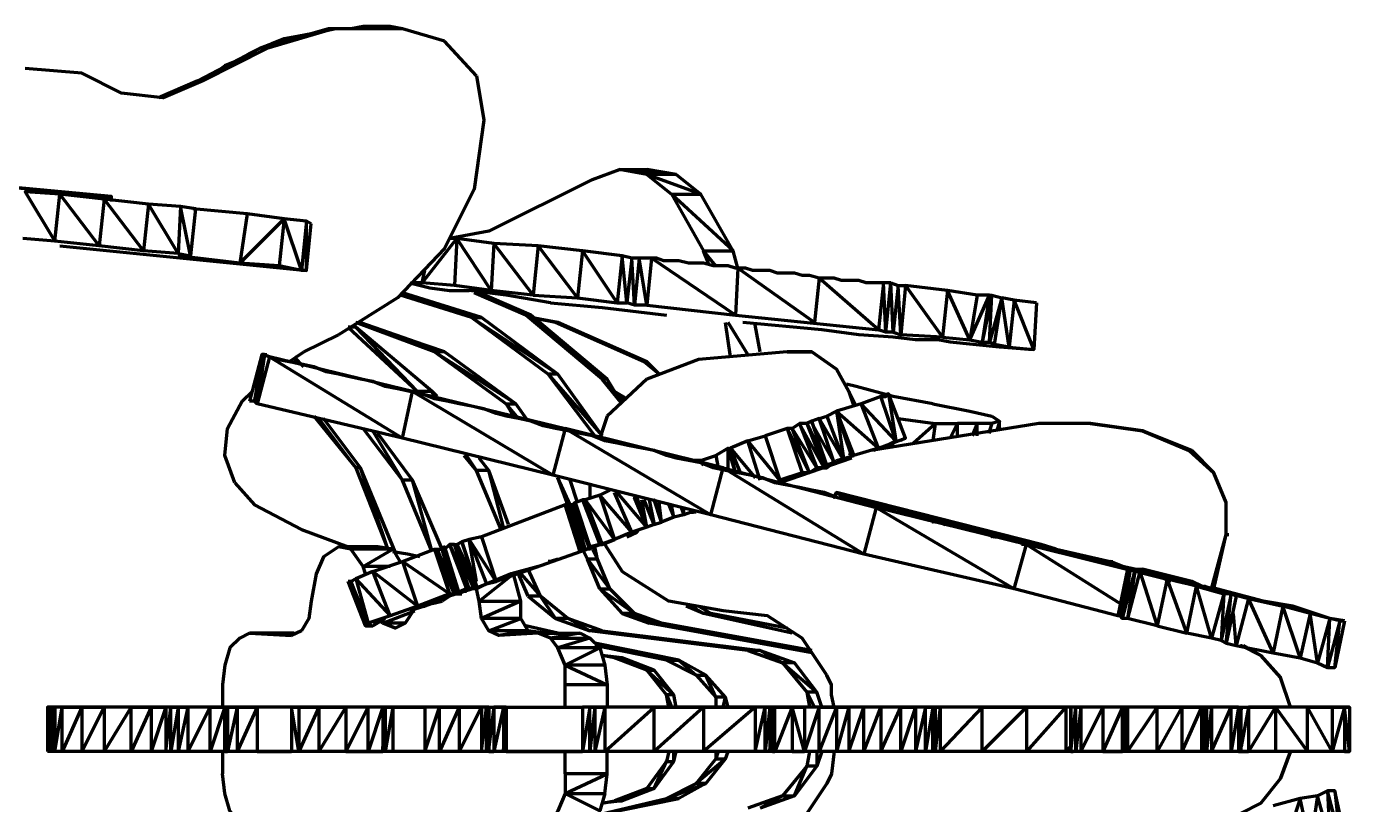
# Model space of a CAD drawing. Header units: inches. Extents: x -243 to 239, y -353 to 248.
# Drawn here: x -112.4 to -23, y 193.4 to 246 of the extents above; entities that cross this region are included whole.
import ezdxf

# ---------------------------------------------------------------- set-up
doc = ezdxf.new("R2010")
doc.units = ezdxf.units.IN
doc.layers.add('P', color=250, linetype='CONTINUOUS', lineweight=100)

msp = doc.modelspace()

# ---------------------------------------------------------------- linework, layer by layer
at = {"layer": 'P', "color": 201, "linetype": 'CONTINUOUS'}
for points in [[(-87, 245.833), (-87.833, 246), (-88.833, 246), (-89.667, 246), (-90.5, 245.833), (-91.5, 245.833), (-92.333, 245.667), (-93.167, 245.5), (-94, 245.333), (-95, 245.167), (-95.833, 244.833), (-96.667, 244.5), (-97.333, 244.167), (-98.167, 243.667), (-99, 243.333), (-99.667, 242.833), (-100.5, 242.333)], [(-87.333, 245.833), (-92, 245.833), (-96.667, 244.5), (-100.833, 242.333), (-103.5, 241.167)], [(-91.667, 245.833), (-96.167, 244.5)], [(-87, 245.833), (-91.667, 245.833)], [(-84.167, 245), (-87, 245.833)], [(-96.167, 244.5), (-100.5, 242.333)], [(-82, 242.667), (-84.167, 245)], [(-106, 241.5), (-108.667, 242.833), (-112.5, 243.167)], [(-100.5, 242.333), (-103.167, 241.167), (-106, 241.5)], [(-100.5, 242.333), (-100.833, 242.333), (-103.167, 241.167)], [(-82, 242.667), (-81.5, 239.667), (-82.167, 235), (-84.167, 231), (-87.333, 227.667), (-91.333, 225.167)], [(-106.667, 234.5), (-107, 234.5), (-119.333, 235.667), (-119, 235.667)], [(-106.667, 234.167), (-106.667, 234.5), (-119, 235.667)], [(-107, 234.5), (-107, 234.333)], [(-93.667, 224), (-91.333, 225.167)], [(-94.667, 223.333), (-93.667, 224)], [(-97.833, 220.667), (-97.167, 221.333)], [(-99, 217), (-98.833, 218.833), (-97.833, 220.667)], [(-98.333, 215.167), (-99, 217)], [(-98.333, 215.167), (-97, 213.667), (-93.833, 212), (-90.667, 210.833)], [(-86.667, 210.333), (-87.667, 210.5)], [(-85.833, 210.167), (-86.667, 210.333)]]:
    msp.add_lwpolyline(points, dxfattribs=at)
at = {"layer": 'P', "color": 231, "linetype": 'CONTINUOUS'}
for points in [[(-74.167, 235.667), (-72.333, 236.333), (-70.5, 236.333)], [(-68.5, 236), (-70.5, 236), (-72.333, 236.333), (-68.5, 236), (-70.5, 236.333)], [(-74.167, 235.667), (-81.167, 232.167), (-83.833, 231.667)], [(-68.5, 236), (-66.833, 234.667), (-70.5, 236)], [(-70.5, 236), (-68.833, 234.667), (-66.667, 230.833)], [(-65.833, 229.833), (-66.667, 230.833), (-64.667, 230.833), (-68.833, 234.667)], [(-68.833, 234.667), (-66.833, 234.667)], [(-64.333, 229.667), (-64.667, 230.833), (-66.833, 234.667)], [(-66.333, 230), (-66.667, 230.833)], [(-64.833, 223.667), (-65.167, 226)], [(-63.667, 223.833), (-65, 226)], [(-62.833, 224), (-63.167, 225.833)]]:
    msp.add_lwpolyline(points, dxfattribs=at)
at = {"layer": 'P', "color": 181, "linetype": 'CONTINUOUS'}
for points in [[(-107.5, 231.167), (-110.5, 231.5), (-110.167, 234.667), (-112.5, 234.833), (-110.5, 231.5), (-112.667, 231.667)], [(-101, 233.667), (-101.333, 230.5), (-102, 233.833), (-102.167, 230.667), (-104.167, 234), (-104.5, 230.833), (-107.167, 234.333), (-110.167, 234.667)], [(-107.167, 234.333), (-107.5, 231.167), (-110.167, 234.667)], [(-102, 233.833), (-104.167, 234), (-107.167, 234.333)], [(-101, 233.667), (-102, 233.833)], [(-97.5, 233.333), (-101.167, 233.667)], [(-110.167, 231.167), (-93.5, 229.5), (-93.167, 232.667)], [(-93.5, 229.5), (-93.5, 232.833), (-93.833, 229.5), (-95, 233), (-95.333, 229.833), (-98, 230), (-95, 233), (-97.5, 233.333), (-98, 230)], [(-93.5, 232.833), (-95, 233)], [(-93.167, 232.667), (-93.5, 232.833)], [(-85.667, 228.667), (-83.333, 231.667), (-83.5, 228.5), (-85.667, 228.667), (-86.333, 228.667)], [(-54.333, 225.333), (-54.5, 228.667), (-54.833, 225.5), (-58.833, 229), (-59.167, 226), (-64.333, 229.667), (-64.5, 226.5), (-70.167, 230.333), (-70.5, 227.167), (-71, 230.333), (-71.333, 227.167), (-71.5, 230.333), (-71.833, 227.333), (-72.167, 230.5), (-72.5, 227.333), (-74.833, 230.833), (-75.167, 227.667), (-77.833, 231.167), (-78.167, 227.833), (-80.833, 231.333), (-81, 228.167), (-83.333, 231.667), (-83.833, 231.667)], [(-80.833, 231.333), (-83.333, 231.667)], [(-102.167, 230.667), (-104.5, 230.833), (-107.5, 231.167)], [(-74.833, 230.833), (-77.833, 231.167), (-80.833, 231.333)], [(-71.5, 230.333), (-72.167, 230.5), (-74.833, 230.833)], [(-102.167, 230.667), (-101.333, 230.5), (-102.167, 230.5)], [(-98, 230), (-102.167, 230.5)], [(-93.833, 229.5), (-95.333, 229.833)], [(-54, 228.667), (-54.5, 228.667), (-55, 228.667), (-55.667, 228.667), (-56.167, 228.833), (-56.667, 228.833), (-57.333, 228.833), (-57.833, 229), (-58.333, 229), (-58.833, 229), (-59.5, 229.167), (-60, 229.167), (-60.5, 229.333), (-61.167, 229.333), (-61.667, 229.333), (-62.167, 229.5), (-62.833, 229.5), (-63.333, 229.5), (-63.833, 229.667), (-64.5, 229.667), (-65, 229.833), (-65.5, 229.833), (-66, 229.833), (-66.667, 230), (-67.167, 230), (-67.667, 230), (-68.333, 230.167), (-68.833, 230.167), (-69.333, 230.167), (-69.833, 230.333), (-70.5, 230.333), (-71, 230.333), (-71.5, 230.333)], [(-93.5, 229.5), (-93.833, 229.5)], [(-85.667, 228.667), (-85.5, 229.5)], [(-86.5, 228.667), (-85.167, 228.333)], [(-85.167, 228.333), (-83.833, 228.167)], [(-83.833, 228.167), (-82.5, 228.167)], [(-78.167, 227.833), (-81, 228.167), (-83.5, 228.5)], [(-77, 227.333), (-80, 227.833), (-82.5, 228.167)], [(-53.833, 225.333), (-54.333, 225.333), (-54, 228.667)], [(-54, 228.667), (-53.5, 228.5), (-53.833, 225.333), (-54, 228.667)], [(-53.5, 228.5), (-53, 228.5), (-53.333, 225.167), (-53.5, 228.5)], [(-50.167, 228.167), (-53, 228.5), (-50.5, 225), (-53.333, 225.167)], [(-48.167, 227.833), (-48.667, 224.833), (-50.167, 228.167), (-50.5, 225)], [(-47.333, 227.833), (-48.167, 227.833), (-50.167, 228.167)], [(-78.167, 227.833), (-75.167, 227.667), (-72.5, 227.333), (-71.833, 227.333)], [(-77, 227.333), (-73.5, 227)], [(-71.333, 227.167), (-71.833, 227.333)], [(-70.5, 227.167), (-71.333, 227.167)], [(-70.5, 227.167), (-64.5, 226.5), (-54.833, 225.5)], [(-48.667, 224.833), (-47.333, 227.833), (-47.833, 224.667)], [(-47.333, 224.667), (-47.167, 227.833), (-47.833, 224.667)], [(-47.333, 227.833), (-47.167, 227.833), (-46.5, 227.667)], [(-44.167, 227.333), (-44.333, 224.167), (-45.667, 227.5), (-46, 224.333), (-46.5, 227.667), (-47.333, 224.667)], [(-47, 224.5), (-46.5, 227.667)], [(-44.167, 227.333), (-45.667, 227.5), (-46.5, 227.667)], [(-73.5, 227), (-69.167, 226.5)], [(-58.667, 225.5), (-64, 226)], [(-52.333, 224.833), (-53.833, 225), (-56.167, 225.167), (-58.667, 225.5)], [(-54.333, 225.333), (-54.833, 225.5)], [(-53.833, 225.333), (-53.333, 225.167)], [(-50.833, 224.833), (-51.667, 224.833), (-52.333, 224.833)], [(-46, 224.333), (-44.333, 224.167), (-44.667, 224.167), (-46.667, 224.333), (-50, 224.667), (-50.833, 224.833)], [(-50.5, 225), (-48.667, 224.833), (-47.833, 224.667), (-47.333, 224.667)], [(-46, 224.333), (-47, 224.5), (-47.333, 224.667)]]:
    msp.add_lwpolyline(points, dxfattribs=at)
at = {"layer": 'P', "color": 41, "linetype": 'CONTINUOUS'}
for points in [[(-82.333, 226.333), (-81.667, 226.333), (-87.167, 227.833)], [(-82.333, 226.333), (-87.167, 227.833)], [(-81.667, 226.333), (-87, 228)], [(-82.333, 226.333), (-76.5, 222.5), (-77.167, 222.5)], [(-77.167, 222.5), (-82.333, 226.333)], [(-73.5, 218.333), (-76.5, 222.5), (-81.667, 226.333)], [(-77.167, 222.5), (-73.5, 218.333)], [(-74, 218.333), (-77.167, 222.5)], [(-60.667, 205), (-66.667, 206.333), (-67.833, 206.833)], [(-66.167, 206.333), (-66.667, 206.333), (-67.5, 206.833)], [(-66.167, 206.333), (-67, 206.833)], [(-61, 205.333), (-66.167, 206.333)]]:
    msp.add_lwpolyline(points, dxfattribs=at)
at = {"layer": 'P', "color": 31, "linetype": 'CONTINUOUS'}
for points in [[(-78.667, 226.5), (-82.167, 228)], [(-78.667, 226.5), (-78.333, 226.5), (-82, 228)], [(-78.333, 226.5), (-81.833, 228)], [(-78.667, 226.5), (-73.167, 222.167), (-73.5, 222.167)], [(-73.5, 222.167), (-78.667, 226.5)], [(-73.167, 222.167), (-78.333, 226.5)], [(-73.5, 222.167), (-72.167, 220.5)], [(-72.167, 220.5), (-73.5, 222.167)], [(-72.167, 220.5), (-73.167, 222.167)]]:
    msp.add_lwpolyline(points, dxfattribs=at)
at = {"layer": 'P', "color": 11, "linetype": 'CONTINUOUS'}
for points in [[(-69.667, 222.5), (-70.5, 223.333), (-70.667, 223.333), (-76.5, 226), (-76.667, 226), (-78.333, 226.333), (-76.5, 226), (-78.333, 226.333)], [(-70.667, 223.333), (-76.667, 226)], [(-69.667, 222.5), (-70.5, 223.333), (-76.5, 226)], [(-69.667, 222.5), (-70.667, 223.333)]]:
    msp.add_lwpolyline(points, dxfattribs=at)
at = {"layer": 'P', "color": 61, "linetype": 'CONTINUOUS'}
for points in [[(-85, 221.333), (-86, 221.333), (-90.167, 225.667), (-90.667, 225.667)], [(-90.667, 225.667), (-86, 221.333), (-85.667, 221.167)], [(-85, 221.333), (-90.167, 225.667), (-90.333, 225.833)], [(-84.833, 221), (-85, 221.333)], [(-84.667, 221), (-85, 221.333)], [(-82, 216), (-82.833, 217)], [(-82, 216), (-82.667, 217)], [(-81.167, 216), (-81.833, 216.833)], [(-80.167, 212.167), (-81.167, 216), (-82, 216)], [(-80.333, 212), (-82, 216)], [(-79.833, 212.333), (-81.167, 216)], [(-77.667, 207.5), (-78.5, 209.333)], [(-78.5, 207.5), (-79.167, 209)], [(-79, 209), (-77.667, 207.5)], [(-73.5, 205.167), (-74.333, 205.167), (-75.833, 206), (-76.667, 206), (-77.667, 207.5), (-78.5, 207.5)], [(-78.5, 207.5), (-76.667, 206), (-74.333, 205.167)], [(-73.5, 205.167), (-75.833, 206), (-77.667, 207.5)], [(-63.667, 203.833), (-74.333, 205.167)], [(-73.5, 205.167), (-62.833, 203.833), (-63.667, 203.833)], [(-63.667, 203.833), (-61.333, 203), (-59.667, 201), (-59.5, 200)], [(-62.833, 203.833), (-60.5, 203), (-61.333, 203)], [(-61.333, 203), (-62.833, 203.833)], [(-61.333, 203), (-59, 201), (-59.667, 201)], [(-58.667, 200), (-59, 201), (-60.5, 203)], [(-59.667, 201), (-59.167, 200)], [(-59.5, 197), (-59.667, 196), (-61.333, 194)], [(-58.667, 197), (-59, 196), (-60.5, 194)], [(-59, 197), (-59, 196), (-59.667, 196)], [(-60.5, 194), (-59.667, 196)], [(-62.833, 193.167), (-61.333, 194), (-63.667, 193.167)], [(-61.333, 194), (-60.5, 194), (-62.833, 193.167)]]:
    msp.add_lwpolyline(points, dxfattribs=at)
at = {"layer": 'P', "color": 51, "linetype": 'CONTINUOUS'}
for points in [[(-84.167, 224), (-84.833, 224), (-90.167, 226)], [(-89.833, 226), (-84.167, 224), (-90, 226)], [(-79.167, 219.5), (-80, 220.5), (-79.333, 220.5), (-84.833, 224)], [(-84.833, 224), (-80, 220.5), (-79.5, 219.667)], [(-79.333, 220.5), (-84.167, 224)], [(-78.5, 219.333), (-79.333, 220.5)], [(-75.667, 213.667), (-76.5, 215.5)], [(-75.833, 213.667), (-76.5, 215.5)], [(-75.167, 213.833), (-75.667, 215.333)], [(-74.5, 210), (-74.833, 210.667)], [(-74.167, 210.667), (-73.833, 210), (-74.5, 210)], [(-73.833, 210), (-74, 210.833)], [(-73.667, 208), (-73, 208), (-74.5, 210)], [(-73.667, 208), (-74.5, 210)], [(-73, 208), (-73.833, 210)], [(-73.667, 208), (-71.333, 206.333), (-72.167, 206.333)], [(-73.667, 208), (-72.167, 206.333), (-70.333, 205.667)], [(-59.333, 203.833), (-69.5, 205.667), (-71.333, 206.333), (-73, 208)], [(-72.167, 206.333), (-69.5, 205.667), (-70.333, 205.667)], [(-59.333, 203.667), (-70.333, 205.667)]]:
    msp.add_lwpolyline(points, dxfattribs=at)
at = {"layer": 'P', "color": 91, "linetype": 'CONTINUOUS'}
for points in [[(-96.5, 223.833), (-97.333, 220.667)], [(-96.5, 223.833), (-97, 220.667), (-97.333, 220.667)], [(-96.333, 223.833), (-96.833, 220.5), (-97, 220.667), (-96.333, 223.833), (-96.5, 223.833), (-96.167, 223.833)], [(-96.333, 223.833), (-96, 223.667), (-96.833, 220.5)], [(-76.833, 215.667), (-87, 218.167), (-86.333, 221.333), (-96, 223.667), (-87, 218.167), (-96.833, 220.5)], [(-96.167, 223.667), (-96.167, 223.833)], [(-43, 210.667), (-43.833, 210.833), (-44.667, 211), (-45.5, 211.167), (-46.167, 211.333), (-47, 211.667), (-47.833, 211.833), (-48.667, 212), (-49.5, 212.167), (-50.333, 212.333), (-51.167, 212.667), (-52, 212.833), (-52.833, 213), (-53.667, 213.167), (-54.5, 213.5), (-55.333, 213.667), (-56.167, 213.833), (-57, 214), (-57.667, 214.167), (-58.5, 214.5), (-59.333, 214.667), (-60.167, 214.833), (-61, 215), (-61.833, 215.167), (-62.667, 215.5), (-63.5, 215.667), (-64.333, 215.833), (-65.167, 216), (-66, 216.167), (-66.833, 216.5), (-67.667, 216.667), (-68.5, 216.833), (-69.167, 217), (-70, 217.333), (-70.833, 217.5), (-71.667, 217.667), (-72.5, 217.833), (-73.333, 218), (-74.167, 218.333), (-75, 218.5), (-75.833, 218.667), (-76.667, 218.833), (-77.5, 219), (-78.333, 219.333), (-79.167, 219.5), (-80, 219.667), (-80.667, 219.833), (-81.5, 220.167), (-82.333, 220.333), (-83.167, 220.5), (-84, 220.667), (-84.833, 220.833), (-85.667, 221.167), (-86.5, 221.333), (-87.333, 221.5), (-88.167, 221.667), (-89, 222), (-89.833, 222.167), (-90.667, 222.333), (-91.333, 222.5), (-92.167, 222.667), (-93, 223), (-93.833, 223.167), (-94.667, 223.333), (-95.5, 223.5)], [(-86.333, 221.333), (-76, 218.833), (-76.833, 215.667), (-86.333, 221.333)], [(-55.833, 210.333), (-66.167, 213), (-65.333, 216.167), (-76, 218.833), (-66.167, 213), (-76.833, 215.667)], [(-65.333, 216.167), (-55, 213.5), (-55.833, 210.333), (-65.333, 216.167)], [(-57.667, 214.5), (-57.833, 214.167), (-57.667, 214.5)], [(-43.833, 211), (-57.667, 214.5), (-57.167, 214.167), (-57.167, 214)], [(-56.5, 214), (-57.167, 214.167), (-57.667, 214.5)], [(-57.167, 214), (-57.167, 214.167)], [(-56.5, 214), (-56.5, 214), (-56.667, 214)], [(-56.5, 214), (-56, 214), (-56, 213.833), (-56, 214)], [(-56, 214), (-56.5, 214)], [(-56, 214), (-54.667, 213.667)], [(-38.667, 206.167), (-45.667, 208), (-44.833, 211), (-55, 213.5), (-45.667, 208), (-55.833, 210.333)], [(-54.667, 213.667), (-52.667, 213.167), (-52.667, 213)], [(-54.667, 213.5), (-54.667, 213.667), (-54.667, 213.5)], [(-51.333, 212.833), (-52.667, 213.167), (-52.667, 213)], [(-50.5, 212.5), (-51.667, 212.833), (-51.667, 212.667)], [(-51.667, 212.833), (-51.667, 212.667)], [(-51.667, 212.833), (-51.667, 212.667)], [(-51.667, 212.833), (-51.167, 212.667)], [(-51.667, 212.833), (-51.5, 212.833)], [(-50.333, 212.5), (-51.333, 212.833)], [(-51.167, 212.667), (-51.167, 212.667), (-51.167, 212.667)], [(-51.167, 212.667), (-51, 212.667), (-50.5, 212.5)], [(-51.167, 212.667), (-51.167, 212.5), (-51.167, 212.667), (-51.167, 212.5), (-51.167, 212.667)], [(-51, 212.667), (-51.167, 212.667)], [(-51.167, 212.5), (-51.167, 212.667)], [(-51.167, 212.667), (-51, 212.667)], [(-51, 212.667), (-51, 212.5), (-51, 212.667)], [(-51, 212.667), (-51, 212.5), (-51, 212.667), (-51, 212.5), (-51, 212.667), (-51, 212.5), (-51, 212.667), (-51, 212.5), (-51, 212.667), (-51, 212.5), (-51, 212.667), (-50.333, 212.333)], [(-51, 212.5), (-51, 212.667)], [(-51, 212.667), (-50.833, 212.667)], [(-50.667, 212.5), (-50.833, 212.667)], [(-50.667, 212.5), (-50.333, 212.5), (-50.5, 212.5)], [(-50.333, 212.5), (-50.167, 212.333), (-50.5, 212.5)], [(-50.333, 212.333), (-50.5, 212.5)], [(-50.333, 212.5), (-50.333, 212.5)], [(-50, 212.333), (-50.333, 212.5)], [(-49.167, 212.167), (-49.5, 212.333), (-49.833, 212.333), (-50.333, 212.5), (-50.333, 212.333), (-50.333, 212.5), (-50.333, 212.333), (-50.333, 212.333), (-50.333, 212.5), (-50.333, 212.5)], [(-50.333, 212.5), (-50.333, 212.333), (-50.333, 212.5), (-50.333, 212.333), (-50.333, 212.5), (-50.333, 212.333), (-50.333, 212.5), (-50.333, 212.333), (-50.333, 212.5), (-50.333, 212.333)], [(-50.333, 212.333), (-50.333, 212.5), (-50.333, 212.5), (-50.333, 212.5)], [(-49.667, 212.333), (-50.333, 212.333), (-50.333, 212.333)], [(-49.667, 212.333), (-49.833, 212.333)], [(-49.833, 212.333), (-49.667, 212.333), (-49.833, 212.333)], [(-49.667, 212.333), (-49.5, 212.333)], [(-49.167, 212.167), (-49.5, 212.333), (-49.667, 212.333)], [(-41, 210.167), (-43.667, 210.833), (-49.667, 212.333), (-43.667, 210.833)], [(-49.667, 212.333), (-49.5, 212.333)], [(-49.5, 212.333), (-49.5, 212.167), (-49.5, 212.333)], [(-49.5, 212.333), (-49.5, 212.167)], [(-49.5, 212.333), (-49.5, 212.167), (-49.5, 212.333), (-49.5, 212.167), (-49.5, 212.333), (-49.5, 212.167), (-49.5, 212.333), (-49.5, 212.167), (-49.5, 212.333)], [(-49.5, 212.333), (-49.5, 212.167)], [(-49.5, 212.333), (-49.333, 212.333)], [(-48.667, 212), (-49.5, 212.167)], [(-48.667, 212), (-48, 212)], [(-48, 212), (-48, 211.833), (-48, 212)], [(-47.333, 211.667), (-48, 212)], [(-47.333, 211.667), (-47, 211.5)], [(-47.167, 211.667), (-47, 211.667)], [(-47.167, 211.667), (-47.167, 211.5), (-47.167, 211.667)], [(-46.5, 211.5), (-47.167, 211.667)], [(-47.167, 211.667), (-47, 211.667)], [(-47, 211.5), (-46.833, 211.5)], [(-45.5, 211.167), (-46, 211.333), (-46.5, 211.5)], [(-46.5, 211.5), (-46.5, 211.5), (-46.5, 211.5)], [(-46, 211.333), (-45.833, 211.333)], [(-45.5, 211.167), (-45.167, 211.167), (-45.167, 211)], [(-45.167, 211.167), (-45, 211.167)], [(-45, 211.167), (-44.5, 211), (-43.667, 210.833)], [(-45, 211.167), (-44.667, 211)], [(-45, 211), (-45.167, 211)], [(-45, 211), (-45.167, 211)], [(-44.5, 211), (-44.667, 211), (-45, 211)], [(-35.5, 208.667), (-44.833, 211), (-38.5, 207)], [(-42.833, 210.667), (-43.833, 211), (-44.667, 211)], [(-44.333, 211), (-44.5, 211)], [(-42.833, 210.667), (-39.167, 209.833)], [(-41, 210.167), (-39.167, 209.833), (-38, 209.333)], [(-36.667, 209), (-37.5, 209.333), (-38.333, 209.5), (-39, 209.667), (-39.333, 209.833)], [(-39.333, 209.833), (-39.167, 209.667)], [(-39.167, 209.833), (-39, 209.833)], [(-38.333, 209.5), (-39.167, 209.833)], [(-38.333, 209.5), (-39.167, 209.667)], [(-38, 209.333), (-38.667, 206.167)], [(-38, 209.333), (-37.833, 209.333), (-38.667, 206.167)], [(-37.833, 209.333), (-38.5, 206.167), (-38.667, 206.167)], [(-37.833, 209.333), (-38.333, 206), (-38.5, 206.167)], [(-37.5, 209.333), (-38.333, 209.5)], [(-37.667, 209.333), (-38.333, 209.5)], [(-37.5, 209.167), (-38, 206), (-38.333, 206), (-37.5, 209.167), (-37.833, 209.333)], [(-37.667, 209.333), (-38, 209.333)], [(-36.667, 209), (-37.5, 209.333), (-38, 209.333)], [(-37.667, 209.333), (-37.5, 209.333)], [(-37.5, 209.167), (-37.667, 209.333)], [(-37.667, 209.333), (-37, 209.333)], [(-37.5, 209.333), (-36.667, 209)], [(-37.5, 209.333), (-37.5, 209.333)], [(-33, 208.167), (-33.667, 208.5), (-37, 209.333)], [(-37, 209.333), (-37, 209.167)], [(-37.5, 209.167), (-37.167, 209.167), (-38, 206)], [(-35.333, 208.667), (-37.167, 209.167), (-36, 205.5), (-38, 206)], [(-36.167, 209), (-37.5, 209.167)], [(-36.667, 209), (-36.167, 209)], [(-36.667, 209), (-36.5, 209)], [(-35.333, 208.833), (-35.833, 208.833), (-36.667, 209)], [(-34.667, 208.5), (-36.667, 209)], [(-34, 208.5), (-34.833, 208.667), (-35.5, 208.833), (-36.167, 209)], [(-34, 205), (-35.333, 208.667), (-36, 205.5)], [(-35.5, 208.667), (-35.167, 208.5), (-35.333, 208.667)], [(-35.167, 208.667), (-35.333, 208.833)], [(-33.333, 208.167), (-35.333, 208.667)], [(-32.5, 208), (-34.667, 208.5)], [(-34, 208.5), (-34.5, 208.5)], [(-33.667, 208.333), (-34, 208.5)], [(-33.667, 208.333), (-33.667, 208.5)], [(-32.333, 204.667), (-34, 205), (-33.333, 208.167)], [(-33.333, 208.167), (-33.167, 208.167)], [(-33.333, 208.167), (-31.5, 207.667), (-32.333, 204.667), (-33.333, 208.167)], [(-32.167, 208), (-32.167, 208), (-33, 208.167)], [(-31.667, 207.833), (-32.5, 208)], [(-31, 207.667), (-31.5, 207.667), (-31.667, 204.5), (-32.333, 204.667)], [(-32.167, 208), (-31.5, 207.833), (-31, 207.667), (-31, 207.667), (-31, 207.667)], [(-32.167, 208), (-32.167, 208)], [(-32, 208), (-32.167, 208)], [(-28.833, 207.167), (-32, 208)], [(-30.667, 207.5), (-31.333, 204.333), (-31, 207.667), (-31.667, 204.5)], [(-31, 207.667), (-31.167, 207.667), (-31.5, 207.833)], [(-31, 207.667), (-30.833, 207.667), (-31, 207.667)], [(-30.667, 207.5), (-30.667, 207.5), (-31, 207.667)], [(-30.667, 207.5), (-31, 207.667)], [(-31, 207.667), (-29.833, 207.333), (-27.5, 206.833)], [(-27.5, 206.833), (-28.167, 203.667), (-29.833, 207.333), (-30.667, 204.167), (-30.833, 206.333)], [(-24.333, 206), (-26.833, 206.833), (-28.833, 207.167)], [(-23.667, 205.833), (-24.5, 202.667), (-24.333, 206), (-25.167, 203), (-25.667, 206.333), (-26.333, 203.333), (-27.5, 206.833)], [(-23.667, 205.833), (-24.333, 206), (-25.667, 206.333), (-27.5, 206.833)], [(-23.333, 205.833), (-24.333, 206)], [(-23.333, 205.833), (-24, 202.667), (-23.667, 205.833)], [(-23.667, 205.833), (-23.333, 205.833)], [(-36, 205.5), (-34, 205)], [(-31.667, 204.5), (-31.333, 204.333)], [(-31.333, 204.333), (-30.667, 204.167), (-28.167, 203.667)], [(-28.167, 203.667), (-26.333, 203.333), (-25.167, 203), (-24.5, 202.667)], [(-24.5, 202.667), (-24, 202.667)], [(-24.5, 194.333), (-25.167, 194), (-26.333, 193.833), (-28.167, 193.333)], [(-23.667, 191.167), (-24.5, 194.333), (-24.333, 191), (-25.167, 194), (-25.667, 190.667), (-26.333, 193.833), (-27.5, 190.167)], [(-24, 194.333), (-24.5, 194.333)], [(-23.333, 191.333), (-24, 194.333), (-23.667, 191.167)]]:
    msp.add_lwpolyline(points, dxfattribs=at)
at = {"layer": 'P', "color": 71, "linetype": 'CONTINUOUS'}
for points in [[(-93.667, 223), (-94.333, 223.667)], [(-93.833, 223.167), (-94.333, 223.5)], [(-87, 215.333), (-89.667, 218.833)], [(-85, 210.5), (-86.333, 215.333), (-87, 215.333), (-89, 218.667)], [(-86.333, 215.333), (-88.667, 218.5)], [(-85, 210.5), (-87, 215.333)], [(-84.333, 210.667), (-86.333, 215.333)], [(-76.5, 205), (-78.667, 205.5)], [(-77.333, 205), (-78.5, 205.167)], [(-68.333, 203.167), (-74, 204.333)], [(-69.167, 203.167), (-74, 204.167)], [(-69.167, 203.167), (-68.333, 203.167)], [(-69.167, 203.167), (-67.167, 202.167), (-65.833, 200.667), (-65.833, 200)], [(-67.167, 202.167), (-66.5, 202.167), (-68.333, 203.167), (-67.167, 202.167)], [(-65.167, 200.667), (-65.833, 200.667), (-66.5, 202.167)], [(-65, 200), (-65.167, 200.667), (-66.5, 202.167)], [(-65.333, 200), (-65.167, 200.667)], [(-65.833, 197), (-65.833, 196.5), (-67.167, 194.833)], [(-66.5, 194.833), (-65.167, 196.5), (-65, 197)], [(-65.667, 197), (-65.833, 196.5)], [(-65.833, 196.5), (-65.167, 196.5), (-67.167, 194.833)], [(-66.5, 194.833), (-67.167, 194.833), (-69.167, 193.833), (-66.5, 194.833), (-68.333, 193.833), (-69.167, 193.833)], [(-74, 192.667), (-68.333, 193.833)], [(-74, 192.667), (-69.167, 193.833)]]:
    msp.add_lwpolyline(points, dxfattribs=at)
at = {"layer": 'P', "color": 111, "linetype": 'CONTINUOUS'}
for points in [[(-61, 224), (-67, 223.5)], [(-56.833, 221.333), (-57.667, 222.833), (-59.333, 224), (-61, 224)], [(-56.333, 220.333), (-56.833, 221.333), (-57.667, 222.833), (-59.333, 224), (-61, 224)], [(-61, 224), (-59.333, 224), (-57.667, 222.833), (-56.833, 221.333), (-56.5, 220.333)], [(-67, 223.5), (-70.5, 222.167)], [(-70.5, 222.167), (-73.167, 219.667)], [(-73.167, 219.667), (-73.667, 218.167)], [(-44, 219.167), (-55.333, 217.333)], [(-40.5, 219.167), (-44, 219.167)], [(-40.5, 219.167), (-44, 219.167)], [(-40.5, 219.167), (-37, 218.667)], [(-33.667, 217.333), (-37, 218.667), (-40.5, 219.167)], [(-40.5, 219.167), (-37, 218.667), (-33.833, 217.333)], [(-33.667, 217.333), (-33.833, 217.333), (-37, 218.667)], [(-33.833, 217.333), (-32.167, 215.833)], [(-31.333, 213.833), (-32.167, 215.833), (-33.667, 217.333)], [(-32.167, 215.833), (-33.667, 217.333)], [(-56.667, 216.833), (-61.5, 215.167)], [(-31.333, 211.667), (-31.333, 213.833), (-32.167, 215.833)], [(-31.333, 211.667), (-31.333, 213.833), (-32.167, 215.833)], [(-74.333, 215), (-74.333, 214.167)], [(-31.333, 211.667), (-31.333, 213.833)], [(-32.333, 208), (-31.333, 211.667)], [(-32.167, 208), (-31.333, 211.667)], [(-31.333, 211.667), (-31.167, 211.667)], [(-73.333, 211), (-72.167, 209.167)], [(-72.167, 209.167), (-69, 207.167)], [(-32.167, 208), (-32.333, 208), (-32.833, 208.167)], [(-58.333, 202.167), (-60, 204.667), (-62.333, 206.167), (-65.333, 206.5), (-69, 207.167)], [(-29, 203.5), (-30.333, 204.167), (-29, 203.5)], [(-29, 203.5), (-30.167, 204.167)], [(-27, 200), (-27.667, 202), (-29, 203.5), (-27.667, 202)], [(-27, 200), (-27.667, 202), (-29, 203.5)], [(-57.833, 200), (-58, 200.833), (-58, 201.5), (-58.333, 202.167)], [(-27, 200), (-27.667, 202)], [(-57.833, 197), (-58, 195.5), (-58.333, 194.833)], [(-27, 197), (-27.667, 195.167), (-29, 193.5), (-30.333, 192.833)], [(-29, 193.5), (-27.667, 195.167), (-27, 197)], [(-27, 197), (-27.667, 195.167), (-29, 193.5)], [(-58.333, 194.833), (-60, 192.333)], [(-29, 193.5), (-30.333, 192.833), (-29, 193.5)]]:
    msp.add_lwpolyline(points, dxfattribs=at)
at = {"layer": 'P', "color": 141, "linetype": 'CONTINUOUS'}
for points in [[(-51.167, 220.5), (-53.833, 221), (-56.333, 221.667), (-57, 221.833)], [(-51.167, 220.5), (-48.667, 220), (-47.167, 219.667)], [(-53.5, 219.5), (-51, 219.167), (-49.5, 219.167)], [(-52.5, 217.833), (-51, 219.167), (-51.167, 218)], [(-49.5, 218.333), (-49.5, 219.167), (-50, 218.167)], [(-47.167, 219.167), (-49.5, 219.167)], [(-48.167, 218.333), (-48.167, 219.167), (-48.5, 218.333)], [(-47.333, 218.5), (-47.167, 219.167), (-47.333, 218.667)], [(-47.167, 219.667), (-46.667, 219.333), (-47.167, 219.167)], [(-46.667, 218.667), (-46.667, 219.333), (-46.833, 218.667)], [(-54, 217.5), (-53.833, 217.833)]]:
    msp.add_lwpolyline(points, dxfattribs=at)
at = {"layer": 'P', "color": 21, "linetype": 'CONTINUOUS'}
for points in [[(-71.833, 220.833), (-72.667, 221.333)], [(-72, 220.667), (-72.333, 221)], [(-72, 220.667), (-72.333, 221)]]:
    msp.add_lwpolyline(points, dxfattribs=at)
at = {"layer": 'P', "color": 101, "linetype": 'CONTINUOUS'}
for points in [[(-53, 218.167), (-54.167, 221.167), (-53.667, 218), (-56, 220.5)], [(-54.667, 221), (-54.333, 221), (-54.167, 221.167), (-54.667, 221), (-56, 220.5)], [(-53.667, 218), (-54.667, 221)], [(-58.333, 219.667), (-57.667, 220), (-57.167, 216.667)], [(-54.833, 217.5), (-56, 220.5), (-57.667, 220), (-54.833, 217.5), (-56.5, 217)], [(-56.833, 216.833), (-56.667, 217), (-57.667, 220)], [(-57.667, 219.833), (-57.667, 220), (-56.5, 217), (-56.833, 217.167)], [(-59, 216.167), (-60.667, 218.833), (-60.167, 219.167), (-59, 216.167)], [(-59.667, 219.167), (-58.5, 216.167), (-60.167, 219.167)], [(-59.667, 219.167), (-60.167, 219.167)], [(-59.667, 219.167), (-58.333, 216.333), (-59.333, 219.333)], [(-59.333, 219.333), (-59.667, 219.167)], [(-57.167, 216.667), (-57.833, 216.5), (-58.833, 219.5), (-59.333, 219.333)], [(-59.333, 219.167), (-57.833, 216.5), (-58.5, 216.333)], [(-58.833, 219.5), (-58.333, 219.667), (-57.167, 216.667), (-58.833, 219.5)], [(-61.667, 215.167), (-61.5, 215.333), (-63.667, 218), (-62.5, 218.333), (-61.5, 215.333)], [(-61, 218.833), (-62.5, 218.333)], [(-61, 218.833), (-60, 215.833), (-61.5, 215.333)], [(-59.5, 215.833), (-60.667, 218.833), (-61, 218.833), (-59.5, 215.833), (-60, 215.833)], [(-64.5, 215.833), (-65, 217.5), (-65.833, 217)], [(-65, 217.5), (-65.833, 217)], [(-65, 216), (-65, 217.5)], [(-64.5, 215.833), (-65, 217.5), (-64.5, 215.833), (-65, 217.5), (-64.5, 215.833)], [(-65, 217.5), (-64.5, 215.833)], [(-64.5, 215.833), (-65, 217.5)], [(-65, 217.333), (-64.833, 217.5)], [(-62.833, 215.333), (-63.667, 218), (-64.833, 217.5), (-63.167, 215.5)], [(-64.167, 215.833), (-64.833, 217.5)], [(-53.667, 218), (-54.333, 217.667), (-55.167, 217.333)], [(-54.833, 217.5), (-53, 218.167), (-53.333, 218)], [(-66.833, 216.667), (-67.333, 216.667)], [(-66.667, 216.333), (-66.833, 216.667), (-65.833, 217), (-65.667, 216.167)], [(-66.667, 216.5), (-66.833, 216.667), (-66.833, 216.5)], [(-58.5, 216.167), (-58.667, 216.167), (-58.333, 216.167), (-57.667, 216.667)], [(-58, 216.5), (-57.333, 216.667)], [(-57.667, 216.667), (-56.5, 217)], [(-57.167, 216.667), (-56.667, 217)], [(-56.833, 216.833), (-57.167, 216.667)], [(-58.5, 216.167), (-59, 216.167), (-59.5, 215.833)], [(-58.333, 216.333), (-58.5, 216.167)], [(-71.5, 211.833), (-73.667, 214.333), (-73, 214.667)], [(-74.333, 210.667), (-75.5, 213.667), (-75.333, 213.833), (-74.333, 210.667)], [(-75.333, 213.833), (-74.833, 214), (-73.667, 211), (-74.333, 210.833)], [(-75.333, 213.833), (-74.333, 210.833), (-74.333, 210.667), (-74.667, 210.667)], [(-74.667, 214), (-73.5, 211), (-73.667, 211), (-74.667, 214), (-74.833, 214)], [(-73.667, 214.333), (-72.667, 211.333), (-74.667, 214)], [(-73.667, 214.333), (-74.667, 214)], [(-73.5, 211), (-74.667, 214), (-73.5, 211), (-74.667, 214)], [(-74.667, 214), (-73.667, 211)], [(-71.5, 211.833), (-72.667, 214.5)], [(-71.333, 214.167), (-70.5, 212.167), (-72.5, 214.5)], [(-70.5, 212.167), (-71.333, 214.167), (-70.5, 212.167), (-71.333, 214.167)], [(-70.5, 212.167), (-71.333, 214.167), (-70.5, 212.167), (-71.333, 214.167)], [(-71.167, 214.167), (-70.5, 212.167), (-71.333, 214.167)], [(-70.5, 212.167), (-70.5, 212.167), (-71.167, 214.167)], [(-70.5, 212.167), (-70.833, 214)], [(-70.333, 214), (-70, 212.333), (-70.667, 214)], [(-69.5, 212.5), (-70, 214)], [(-70, 214), (-69.5, 212.5), (-70, 214), (-69.5, 212.5), (-70, 214)], [(-69.5, 212.5), (-69.667, 213.833)], [(-75.667, 213.667), (-75.833, 213.667), (-76, 213.667), (-81.667, 211.5)], [(-75, 210.5), (-76, 213.667)], [(-74.667, 210.667), (-75.5, 213.667), (-75.667, 213.667), (-74.667, 210.667), (-74.833, 210.667), (-75.833, 213.667)], [(-75, 210.5), (-75.833, 213.667)], [(-74.833, 210.667), (-75.667, 213.667)], [(-68.167, 213.5), (-68, 213), (-68.667, 212.833), (-69.5, 212.5)], [(-69, 213.667), (-68.667, 212.833), (-68.833, 213.667)], [(-67.5, 213.167), (-68, 213), (-68, 213.5)], [(-67.5, 213.167), (-67.5, 213.167), (-67.5, 213.333), (-67.5, 213.167), (-67.5, 213.333), (-67.5, 213.167)], [(-67.167, 213.167), (-67.5, 213.167)], [(-67.5, 213.167), (-67.333, 213.167)], [(-70.5, 212.167), (-71.5, 211.833), (-72.667, 211.333)], [(-71.833, 211.5), (-71.167, 211.833), (-71, 212)], [(-70, 212.333), (-70.5, 212.167)], [(-70.5, 212.167), (-70.5, 212.167)], [(-70, 212.333), (-69.5, 212.5)], [(-83.333, 211), (-83, 211.167), (-83, 211.167)], [(-81.667, 211.5), (-82.5, 211.333), (-83, 211.167)], [(-82, 208.167), (-83, 211.167), (-82, 208.167), (-83, 211.167)], [(-81.667, 211.5), (-80.667, 208.5), (-82.5, 211.333), (-81.333, 208.333)], [(-82, 208.5), (-82.5, 211.333)], [(-72.667, 211.333), (-75, 210.5), (-74.833, 210.667)], [(-73.5, 211), (-72.667, 211.333)], [(-87, 209.833), (-84.833, 210.667), (-83.833, 207.667), (-87, 209.833)], [(-84.833, 210.667), (-84.667, 210.667), (-83.5, 207.667), (-84.833, 210.667)], [(-84.667, 210.667), (-84.333, 210.667), (-84.167, 210.833)], [(-83.167, 207.667), (-84.167, 210.833), (-83.333, 207.667), (-84.333, 210.667)], [(-84.167, 210.833), (-84.333, 210.667), (-84.167, 210.833)], [(-83.5, 207.667), (-84.333, 210.667)], [(-84.167, 210.667), (-83.833, 211), (-82.667, 208), (-83.833, 207.5)], [(-84.167, 210.833), (-83.167, 207.667), (-83.333, 207.667)], [(-82.5, 208), (-83.5, 211), (-83.833, 211), (-82.5, 208), (-82.667, 208)], [(-82.167, 208), (-83.5, 211), (-83.333, 211), (-82.167, 208)], [(-83.333, 211), (-82, 208.167), (-82.5, 208)], [(-75, 210.5), (-80.667, 208.5)], [(-73.667, 211), (-73.5, 211)], [(-73.667, 211), (-73.667, 211)], [(-73.5, 211), (-73.667, 211)], [(-86, 206.833), (-89, 209.167), (-87, 209.833), (-86, 206.833)], [(-77.833, 209.5), (-79.667, 209), (-81.667, 208.167), (-83.833, 207.5), (-84.333, 207.167)], [(-76.5, 210), (-77, 209.833), (-77.167, 209.833)], [(-90.5, 208.5), (-90.667, 208.5)], [(-90.333, 208), (-89.5, 205.5), (-90.667, 208.5)], [(-89.5, 205.5), (-90.5, 208.5), (-90.167, 208.667), (-89.333, 205.667), (-90.5, 208.5)], [(-89.333, 205.667), (-89.333, 205.5), (-90.5, 208.5)], [(-90.5, 208.5), (-89.333, 205.5)], [(-90.5, 208.5), (-89.333, 205.5), (-90.5, 208.5)], [(-87.833, 206.167), (-89, 209.167), (-90.167, 208.667), (-87.833, 206.167), (-89.333, 205.667)], [(-81.333, 208.333), (-80.667, 208.5)], [(-83.833, 207.667), (-86, 206.833), (-87.833, 206.167)], [(-83.833, 207.5), (-84.333, 207.333), (-85, 207.167)], [(-84.667, 207.167), (-83.667, 207.667)], [(-83.833, 207.667), (-83.5, 207.667)], [(-83.5, 207.667), (-83.333, 207.667), (-83.167, 207.667)], [(-82.333, 208), (-82.833, 207.833), (-83.167, 207.667)], [(-83.167, 207.667), (-83, 207.667)], [(-82.833, 207.833), (-82.667, 207.833)], [(-82, 208), (-82.333, 208)], [(-81.333, 208.333), (-82, 208)], [(-90, 207), (-89.5, 205.5), (-89.5, 205.5)], [(-85, 207), (-85.5, 206.833), (-86.5, 206.5)], [(-85, 207.167), (-85.5, 207), (-85.667, 206.833)], [(-85.667, 206.833), (-85.333, 207)], [(-85.667, 206.833), (-85.5, 206.833)], [(-85.333, 207), (-84.667, 207.167)], [(-85, 207), (-84.333, 207.167)], [(-89.333, 205.5), (-89.5, 205.5), (-89.5, 205.667)], [(-89.167, 205.667), (-89.333, 205.5)], [(-89, 205.5), (-88.167, 206)], [(-88.667, 205.833), (-88.833, 205.833), (-89, 205.667)], [(-89.5, 205.5), (-89, 205.5)], [(-89.5, 205.5), (-89.333, 205.5)], [(-89.333, 205.5), (-89.333, 205.5)]]:
    msp.add_lwpolyline(points, dxfattribs=at)
at = {"layer": 'P', "color": 81, "linetype": 'CONTINUOUS'}
for points in [[(-93, 219.667), (-90.167, 216.167), (-88, 210.667)], [(-88, 210.667), (-89.833, 216.167), (-90.167, 216.167), (-92.667, 219.5)], [(-87.5, 210.5), (-89.833, 216.167), (-92.333, 219.5)], [(-72.167, 203.333), (-73.5, 203.5)], [(-69, 200), (-69.167, 200.833), (-70.5, 202.5), (-72.667, 203.333), (-73.5, 203.5)], [(-72.667, 203.333), (-72.167, 203.333)], [(-70.5, 202.5), (-70, 202.5), (-72.667, 203.333)], [(-70, 202.5), (-72.167, 203.333)], [(-70.5, 202.5), (-68.667, 200.833), (-69.167, 200.833)], [(-68.5, 200), (-68.667, 200.833), (-70, 202.5)], [(-69.167, 200.833), (-68.833, 200)], [(-70, 194.5), (-68.667, 196.333), (-68.5, 197)], [(-69, 197), (-69.167, 196.333), (-68.667, 196.333)], [(-68.667, 196.333), (-68.667, 197)], [(-70, 194.5), (-69.167, 196.333), (-70.5, 194.5), (-70, 194.5), (-72.167, 193.667)], [(-72.167, 193.667), (-70.5, 194.5), (-72.667, 193.667), (-72.167, 193.667), (-73.5, 193.5), (-72.667, 193.667)]]:
    msp.add_lwpolyline(points, dxfattribs=at)
at = {"layer": 'P', "color": 121, "linetype": 'CONTINUOUS'}
for points in [[(-91.333, 210.833), (-92.333, 210.167), (-92.833, 209), (-93.167, 207.167), (-93.333, 206), (-93.833, 205.167)], [(-87.667, 210.667), (-88.667, 210.833), (-91.333, 210.833)], [(-89.667, 209.5), (-90.5, 210.667), (-91.333, 210.833)], [(-90.5, 210.667), (-88.667, 210.833)], [(-87.833, 209.5), (-89.667, 209.5), (-87.667, 210.667), (-90.5, 210.667)], [(-87.167, 209.833), (-87.667, 210.667)], [(-89.5, 209), (-89.667, 209.5)], [(-81.833, 207.167), (-79.5, 209), (-79.5, 209)], [(-79.5, 209), (-79.333, 209)], [(-79, 207.167), (-79.5, 209)], [(-81.833, 207.167), (-82, 208)], [(-86.167, 206.667), (-86.833, 205.667), (-88.333, 205.667)], [(-86.167, 206.667), (-86.333, 206.667)], [(-81.833, 207.167), (-79, 207.167), (-81.667, 206)], [(-81.667, 206), (-81.833, 207.167)], [(-79, 206), (-79, 207.167)], [(-88.333, 205.667), (-88.5, 205.833)], [(-88.333, 205.667), (-86.167, 206.5)], [(-86.833, 205.667), (-87.5, 205.333), (-88.333, 205.667)], [(-78.5, 205.167), (-80.5, 204.833), (-81.167, 205.167), (-79, 206), (-81.667, 206)], [(-81.167, 205.167), (-81.667, 206)], [(-78.5, 205.167), (-79, 206)], [(-97.333, 205), (-98, 204.667)], [(-97.333, 205), (-94.5, 204.833)], [(-94.333, 205), (-97.333, 205)], [(-93.833, 205.167), (-94.5, 204.833)], [(-78, 205), (-78.5, 205.167), (-81.167, 205.167)], [(-77.833, 205), (-80.5, 204.833)], [(-75, 205), (-77, 204.667), (-77.833, 205), (-75, 205)], [(-73.667, 204), (-74.333, 204.667), (-75, 205)], [(-98, 204.667), (-98.667, 204), (-99, 202.833), (-99.167, 201.5), (-99.167, 200)], [(-77, 204.667), (-74.333, 204.667), (-76.5, 204)], [(-76, 202.833), (-76.5, 204), (-77, 204.667)], [(-76, 202.833), (-73.667, 204), (-76.5, 204)], [(-73.667, 204), (-73.333, 202.833), (-76, 202.833), (-73.167, 201.5), (-76, 201.5)], [(-76, 201.5), (-76, 202.833)], [(-73.333, 202.833), (-73.167, 201.5), (-73.167, 200)], [(-76, 200), (-76, 201.5)], [(-99.167, 197), (-99.167, 195.5)], [(-76, 195.5), (-76, 197)], [(-73.333, 194.167), (-73.167, 195.5), (-73.167, 197)], [(-98, 192.167), (-98.667, 193), (-99, 194.167), (-99.167, 195.5)], [(-76, 195.5), (-76, 194.167), (-76.5, 193), (-77, 192.167)], [(-76, 194.167), (-73.167, 195.5), (-76, 195.5)], [(-76, 194.167), (-73.333, 194.167), (-73.667, 193), (-76, 194.167)]]:
    msp.add_lwpolyline(points, dxfattribs=at)
at = {"layer": 'P', "color": 241, "linetype": 'CONTINUOUS'}
for points in [[(-111, 200), (-111, 197)], [(-110.833, 197), (-110.833, 200), (-111, 200), (-110.833, 197), (-111, 197)], [(-94.5, 200), (-95, 200), (-95.5, 200), (-96, 200), (-96.5, 200), (-97, 200), (-97.5, 200), (-98, 200), (-98.5, 200), (-99.167, 200), (-99.667, 200), (-100.167, 200), (-100.667, 200), (-101.167, 200), (-101.667, 200), (-102.167, 200), (-102.667, 200), (-103.167, 200), (-103.833, 200), (-104.333, 200), (-104.833, 200), (-105.333, 200), (-105.833, 200), (-106.333, 200), (-106.833, 200), (-107.333, 200), (-107.833, 200), (-108.333, 200), (-109, 200), (-109.5, 200), (-110, 200), (-110.5, 200), (-111, 200)], [(-110.5, 200), (-110.5, 197), (-110.833, 197)], [(-110.667, 197), (-110.833, 200), (-110.667, 200), (-110.667, 197)], [(-110.667, 200), (-110.5, 200), (-110.667, 197)], [(-110, 197), (-110.5, 197), (-110, 200), (-110.5, 200)], [(-110, 200), (-108.667, 200), (-110, 197)], [(-108.667, 200), (-108.667, 197), (-110, 197), (-110, 200)], [(-108.667, 200), (-107.167, 200), (-108.667, 197)], [(-107.167, 200), (-107.167, 197), (-108.667, 197)], [(-104, 200), (-104, 197), (-107.167, 197)], [(-105.333, 197), (-105.333, 200), (-107.167, 197)], [(-105.333, 200), (-107.167, 200)], [(-105.333, 200), (-104, 200), (-105.333, 197)], [(-104, 200), (-103, 200), (-104, 197)], [(-103, 200), (-103, 197), (-104, 197)], [(-102.667, 197), (-103, 197), (-102.667, 200), (-103, 200)], [(-102.667, 200), (-102.167, 200), (-102.667, 197)], [(-102.167, 200), (-102.167, 197), (-102.667, 197), (-102.667, 200)], [(-102.167, 200), (-101.5, 200), (-102.167, 197)], [(-101.5, 200), (-101.5, 197), (-102.167, 197)], [(-99, 200), (-99, 197), (-101.5, 197)], [(-100, 197), (-100, 200), (-101.5, 197)], [(-100, 200), (-101.5, 200)], [(-100, 200), (-99, 200), (-100, 197)], [(-99, 200), (-99, 197), (-99, 200)], [(-99, 200), (-98.833, 200), (-98.833, 197), (-99, 200)], [(-98.833, 200), (-98.167, 200), (-98.833, 197)], [(-98.167, 200), (-98.167, 197), (-98.833, 197)], [(-98.167, 200), (-96.833, 200), (-98.167, 197)], [(-96.833, 200), (-96.833, 197), (-98.167, 197)], [(-94.5, 200), (-96.833, 200)], [(-94.5, 197), (-95, 197), (-95.5, 197), (-96, 197), (-96.5, 197), (-97, 197), (-97.5, 197), (-98, 197), (-98.5, 197), (-99.167, 197), (-99.667, 197), (-100.167, 197), (-100.667, 197), (-101.167, 197), (-101.667, 197), (-102.167, 197), (-102.667, 197), (-103.167, 197), (-103.833, 197), (-104.333, 197), (-104.833, 197), (-105.333, 197), (-105.833, 197), (-106.333, 197), (-106.833, 197), (-107.333, 197), (-107.833, 197), (-108.333, 197), (-109, 197), (-109.5, 197), (-110, 197), (-110.5, 197), (-111, 197)], [(-99, 197), (-98.833, 197)], [(-99, 197), (-98.833, 197)], [(-96.833, 197), (-94.5, 197)]]:
    msp.add_lwpolyline(points, dxfattribs=at)
at = {"layer": 'P', "color": 131, "linetype": 'CONTINUOUS'}
for points in [[(-92.667, 200), (-92.667, 197), (-94.5, 197)], [(-94, 197), (-94.5, 200), (-94, 200), (-94, 197)], [(-94.5, 200), (-94.5, 197)], [(-81.167, 200), (-82, 200), (-82.833, 200), (-83.667, 200), (-84.5, 200), (-85.333, 200), (-86.167, 200), (-87, 200), (-87.833, 200), (-88.667, 200), (-89.5, 200), (-90.333, 200), (-91.167, 200), (-92, 200), (-92.833, 200), (-93.667, 200), (-94.5, 200)], [(-94, 200), (-92.667, 200), (-94, 197)], [(-92.667, 200), (-90.833, 200), (-92.667, 197)], [(-90.833, 200), (-90.833, 197), (-92.667, 197)], [(-90.833, 197), (-89.333, 197), (-89.333, 200), (-90.833, 197)], [(-89.333, 200), (-90.833, 200)], [(-88.333, 200), (-89.333, 200)], [(-88.333, 200), (-89.333, 197), (-88.333, 197)], [(-88.333, 200), (-88.333, 197), (-88.333, 197.333)], [(-87.667, 200), (-87.667, 197), (-88.333, 197)], [(-88.167, 197), (-88.333, 200), (-88.167, 200), (-88.167, 197)], [(-88.333, 200), (-88.333, 197)], [(-88.167, 200), (-87.667, 200), (-88.167, 197)], [(-87.667, 200), (-85.5, 200), (-85.5, 197), (-87.667, 197)], [(-84.5, 197), (-85.5, 197), (-84.5, 200), (-85.5, 200)], [(-84.5, 200), (-83.167, 200), (-84.5, 197)], [(-83.167, 200), (-83.167, 197), (-84.5, 197), (-84.5, 200)], [(-83.167, 200), (-81.667, 200), (-83.167, 197)], [(-81.667, 200), (-81.667, 197), (-83.167, 197)], [(-81.333, 197), (-81.667, 197), (-81.333, 200), (-81.667, 200)], [(-81.333, 200), (-81.167, 200), (-81.333, 197)], [(-81.167, 200), (-81.167, 197), (-81.333, 197), (-81.333, 200)], [(-81.167, 197), (-81.167, 197), (-81.167, 200), (-81.167, 200)], [(-81.167, 197), (-81.167, 200)], [(-81.167, 200), (-80.833, 200), (-81.167, 197.333)], [(-80.833, 200), (-80.833, 197), (-81.167, 197)], [(-81.167, 200), (-80.833, 200)], [(-80.833, 200), (-80.167, 200), (-80.833, 197)], [(-80.167, 200), (-80.167, 197), (-80.833, 197)], [(-80, 200), (-80.833, 200)], [(-80, 197), (-80.167, 197), (-80, 200), (-80.167, 200)], [(-80, 197), (-80, 200), (-80, 197)], [(-80, 200), (-80, 200), (-80, 197)], [(-80, 200), (-80, 197), (-80, 197), (-80, 200)], [(-80, 200), (-74.833, 200), (-74.833, 197), (-80, 197)], [(-80, 200), (-74.833, 200)], [(-74, 200), (-74, 197), (-74.833, 197)], [(-74.333, 197), (-74.333, 200), (-74.833, 197)], [(-74.333, 200), (-74.833, 200)], [(-62.5, 200), (-63.333, 200), (-64, 200), (-64.833, 200), (-65.5, 200), (-66.333, 200), (-67.167, 200), (-67.833, 200), (-68.667, 200), (-69.333, 200), (-70.167, 200), (-71, 200), (-71.667, 200), (-72.5, 200), (-73.167, 200), (-74, 200), (-74.833, 200)], [(-74.333, 200), (-74, 200), (-74.333, 197)], [(-74, 200), (-73.333, 200), (-74, 197)], [(-73.333, 200), (-73.333, 197), (-74, 197)], [(-70, 197), (-73.333, 197), (-70, 200), (-73.333, 200)], [(-70, 200), (-66.667, 200), (-70, 197)], [(-66.667, 200), (-66.667, 197), (-70, 197), (-70, 200)], [(-66.667, 200), (-63.167, 200), (-66.667, 197)], [(-63.167, 200), (-63.167, 197), (-66.667, 197)], [(-62.5, 197), (-63.167, 197), (-62.5, 200), (-63.167, 200)], [(-62.5, 200), (-62.167, 200), (-62.5, 197)], [(-62.167, 200), (-62.167, 197), (-62.5, 197), (-62.5, 200)], [(-62, 200), (-62.5, 200)], [(-62, 197), (-62.167, 197), (-62, 200), (-62.167, 200)], [(-62, 197), (-62, 200)], [(-60.667, 200), (-60.667, 197), (-62, 197)], [(-61.833, 197), (-61.833, 200), (-62, 199.333)], [(-61.833, 200), (-62, 200)], [(-61.833, 200), (-62, 200)], [(-61.833, 200), (-60.667, 200), (-61.833, 197)], [(-30.5, 200), (-31.5, 200), (-32.5, 200), (-33.333, 200), (-34.333, 200), (-35.333, 200), (-36.333, 200), (-37.333, 200), (-38.333, 200), (-39.333, 200), (-40.333, 200), (-41.167, 200), (-42.167, 200), (-43.167, 200), (-44.167, 200), (-45.167, 200), (-46.167, 200), (-47.167, 200), (-48.167, 200), (-49, 200), (-50, 200), (-51, 200), (-52, 200), (-53, 200), (-54, 200), (-55, 200), (-56, 200), (-56.833, 200), (-57.833, 200), (-58.833, 200), (-59.833, 200), (-60.833, 200), (-61.833, 200)], [(-60.667, 200), (-59.833, 200), (-59.833, 197), (-60.667, 200)], [(-57.667, 200), (-57.667, 197), (-59.833, 197)], [(-58.833, 197), (-58.833, 200), (-59.833, 197)], [(-58.833, 200), (-59.833, 200)], [(-58.833, 200), (-57.667, 200), (-58.833, 197)], [(-57.667, 200), (-56.833, 200), (-57.667, 197)], [(-56.833, 200), (-56.833, 197), (-57.667, 197)], [(-55.833, 197), (-56.833, 197), (-55.833, 200), (-56.833, 200)], [(-53.333, 197), (-54.667, 197), (-53.333, 200), (-55.833, 200)], [(-55.833, 197), (-54.667, 200), (-54.667, 197), (-55.833, 197), (-55.833, 200)], [(-53.333, 200), (-52.333, 200), (-53.333, 197)], [(-52.333, 200), (-52.333, 197), (-53.333, 197), (-53.333, 200)], [(-51.167, 200), (-51.167, 197), (-52.333, 197)], [(-51.667, 197), (-51.667, 200), (-52.333, 197)], [(-51.667, 200), (-52.333, 200)], [(-51.667, 200), (-51.167, 200), (-51.667, 197)], [(-51.167, 200), (-51.167, 200), (-51.167, 197), (-51.167, 200)], [(-50.667, 200), (-50.667, 197), (-51.167, 197)], [(-51, 197), (-51.167, 200), (-51, 200), (-51, 197)], [(-51.167, 197), (-51.167, 200), (-51.167, 197)], [(-51, 200), (-50.667, 200), (-51, 197)], [(-44.833, 200), (-44.833, 197), (-50.667, 197)], [(-47.833, 197), (-47.833, 200), (-50.667, 197)], [(-47.833, 200), (-50.667, 200)], [(-47.833, 200), (-44.833, 200), (-47.833, 197)], [(-44.833, 200), (-42.167, 200), (-44.833, 197)], [(-42.167, 200), (-42.167, 197), (-44.833, 197)], [(-41.833, 200), (-42.167, 200)], [(-41.5, 197), (-41.833, 197), (-41.5, 200), (-41.833, 200), (-41.833, 197)], [(-41.833, 200), (-41.833, 197), (-41.833, 200)], [(-41.5, 200), (-41.167, 200), (-41.5, 197)], [(-41.167, 200), (-41.167, 197), (-41.5, 197), (-41.5, 200)], [(-39.667, 200), (-39.667, 197), (-41.167, 197), (-39.667, 200), (-41.167, 200)], [(-38.333, 200), (-39.667, 200)], [(-38.333, 200), (-39.667, 197), (-38.333, 197)], [(-38.167, 197), (-38.333, 197), (-38.167, 200), (-38.333, 200)], [(-38.333, 197), (-38.333, 200), (-38.333, 200), (-38.333, 197)], [(-38.333, 200), (-38.333, 197), (-38.333, 197)], [(-38.167, 200), (-38, 200), (-38.167, 197)], [(-38, 200), (-38, 197), (-38.167, 197), (-38.167, 200)], [(-36, 197), (-38, 197), (-36, 200), (-38, 200)], [(-36, 200), (-34.333, 200), (-36, 197)], [(-34.333, 200), (-34.333, 197), (-36, 197), (-36, 200)], [(-34.333, 200), (-33, 200), (-34.333, 197)], [(-33, 200), (-33, 197), (-34.333, 197)], [(-32.667, 200), (-32.667, 197), (-33, 197)], [(-32.833, 197), (-32.833, 200), (-33, 197)], [(-32.833, 200), (-33, 200)], [(-32.833, 200), (-32.667, 200), (-32.833, 197)], [(-32.667, 200), (-32.333, 200), (-32.667, 197)], [(-32.333, 200), (-32.333, 197), (-32.667, 197)], [(-31, 197), (-32.333, 197), (-31, 200), (-32.333, 200)], [(-31, 200), (-30.5, 200), (-31, 197)], [(-30.5, 200), (-30.5, 197), (-31, 197), (-31, 200)], [(-30.5, 200), (-30.333, 200), (-30.5, 197), (-30.333, 197)], [(-30.5, 200), (-29.833, 200)], [(-30.333, 200), (-29.833, 200), (-30.333, 197.333)], [(-29.833, 200), (-29.833, 197), (-30.333, 197), (-30.333, 200)], [(-29.833, 200), (-28, 200), (-29.833, 197)], [(-28, 200), (-28, 197), (-29.833, 197)], [(-23, 200), (-23.833, 200), (-24.667, 200), (-25.5, 200), (-26.333, 200), (-27.167, 200), (-28, 200), (-28.833, 200), (-29.833, 200)], [(-25.833, 197), (-25.833, 200), (-28, 200), (-25.833, 197), (-28, 197)], [(-23.333, 200), (-23.333, 197), (-25.833, 197)], [(-24.167, 197), (-25.833, 200), (-24.167, 200), (-24.167, 197)], [(-24.167, 200), (-23.333, 200), (-24.167, 197)], [(-23.333, 200), (-23, 200), (-23, 197), (-23.333, 200)], [(-23, 200), (-23, 200), (-23, 197)], [(-23, 200), (-23, 197), (-23, 197)], [(-81.167, 197), (-82, 197), (-82.833, 197), (-83.667, 197), (-84.5, 197), (-85.333, 197), (-86.167, 197), (-87, 197), (-87.833, 197), (-88.667, 197), (-89.5, 197), (-90.333, 197), (-91.167, 197), (-92, 197), (-92.833, 197), (-93.667, 197), (-94.5, 197)], [(-81.167, 197), (-80.833, 197)], [(-80, 197), (-80.833, 197)], [(-80, 197), (-80, 197)], [(-80, 197), (-74.833, 197)], [(-62.5, 197), (-63.333, 197), (-64, 197), (-64.833, 197), (-65.5, 197), (-66.333, 197), (-67.167, 197), (-67.833, 197), (-68.667, 197), (-69.333, 197), (-70.167, 197), (-71, 197), (-71.667, 197), (-72.5, 197), (-73.167, 197), (-74, 197), (-74.833, 197)], [(-62, 197), (-62.5, 197)], [(-62, 197), (-61.833, 197)], [(-30.5, 197), (-31.5, 197), (-32.5, 197), (-33.333, 197), (-34.333, 197), (-35.333, 197), (-36.333, 197), (-37.333, 197), (-38.333, 197), (-39.333, 197), (-40.333, 197), (-41.167, 197), (-42.167, 197), (-43.167, 197), (-44.167, 197), (-45.167, 197), (-46.167, 197), (-47.167, 197), (-48.167, 197), (-49, 197), (-50, 197), (-51, 197), (-52, 197), (-53, 197), (-54, 197), (-55, 197), (-56, 197), (-56.833, 197), (-57.833, 197), (-58.833, 197), (-59.833, 197), (-60.833, 197), (-61.833, 197)], [(-60.667, 197), (-59.833, 197)], [(-51.167, 197), (-51.167, 197)], [(-41.833, 197), (-42.167, 197), (-41.833, 197.333)], [(-41.833, 197), (-41.667, 197)], [(-30.5, 197), (-29.833, 197)], [(-23, 197), (-23.833, 197), (-24.667, 197), (-25.5, 197), (-26.333, 197), (-27.167, 197), (-28, 197), (-28.833, 197), (-29.833, 197)], [(-23.333, 197), (-23, 197)]]:
    msp.add_lwpolyline(points, dxfattribs=at)

doc.saveas('drawing.dxf')
